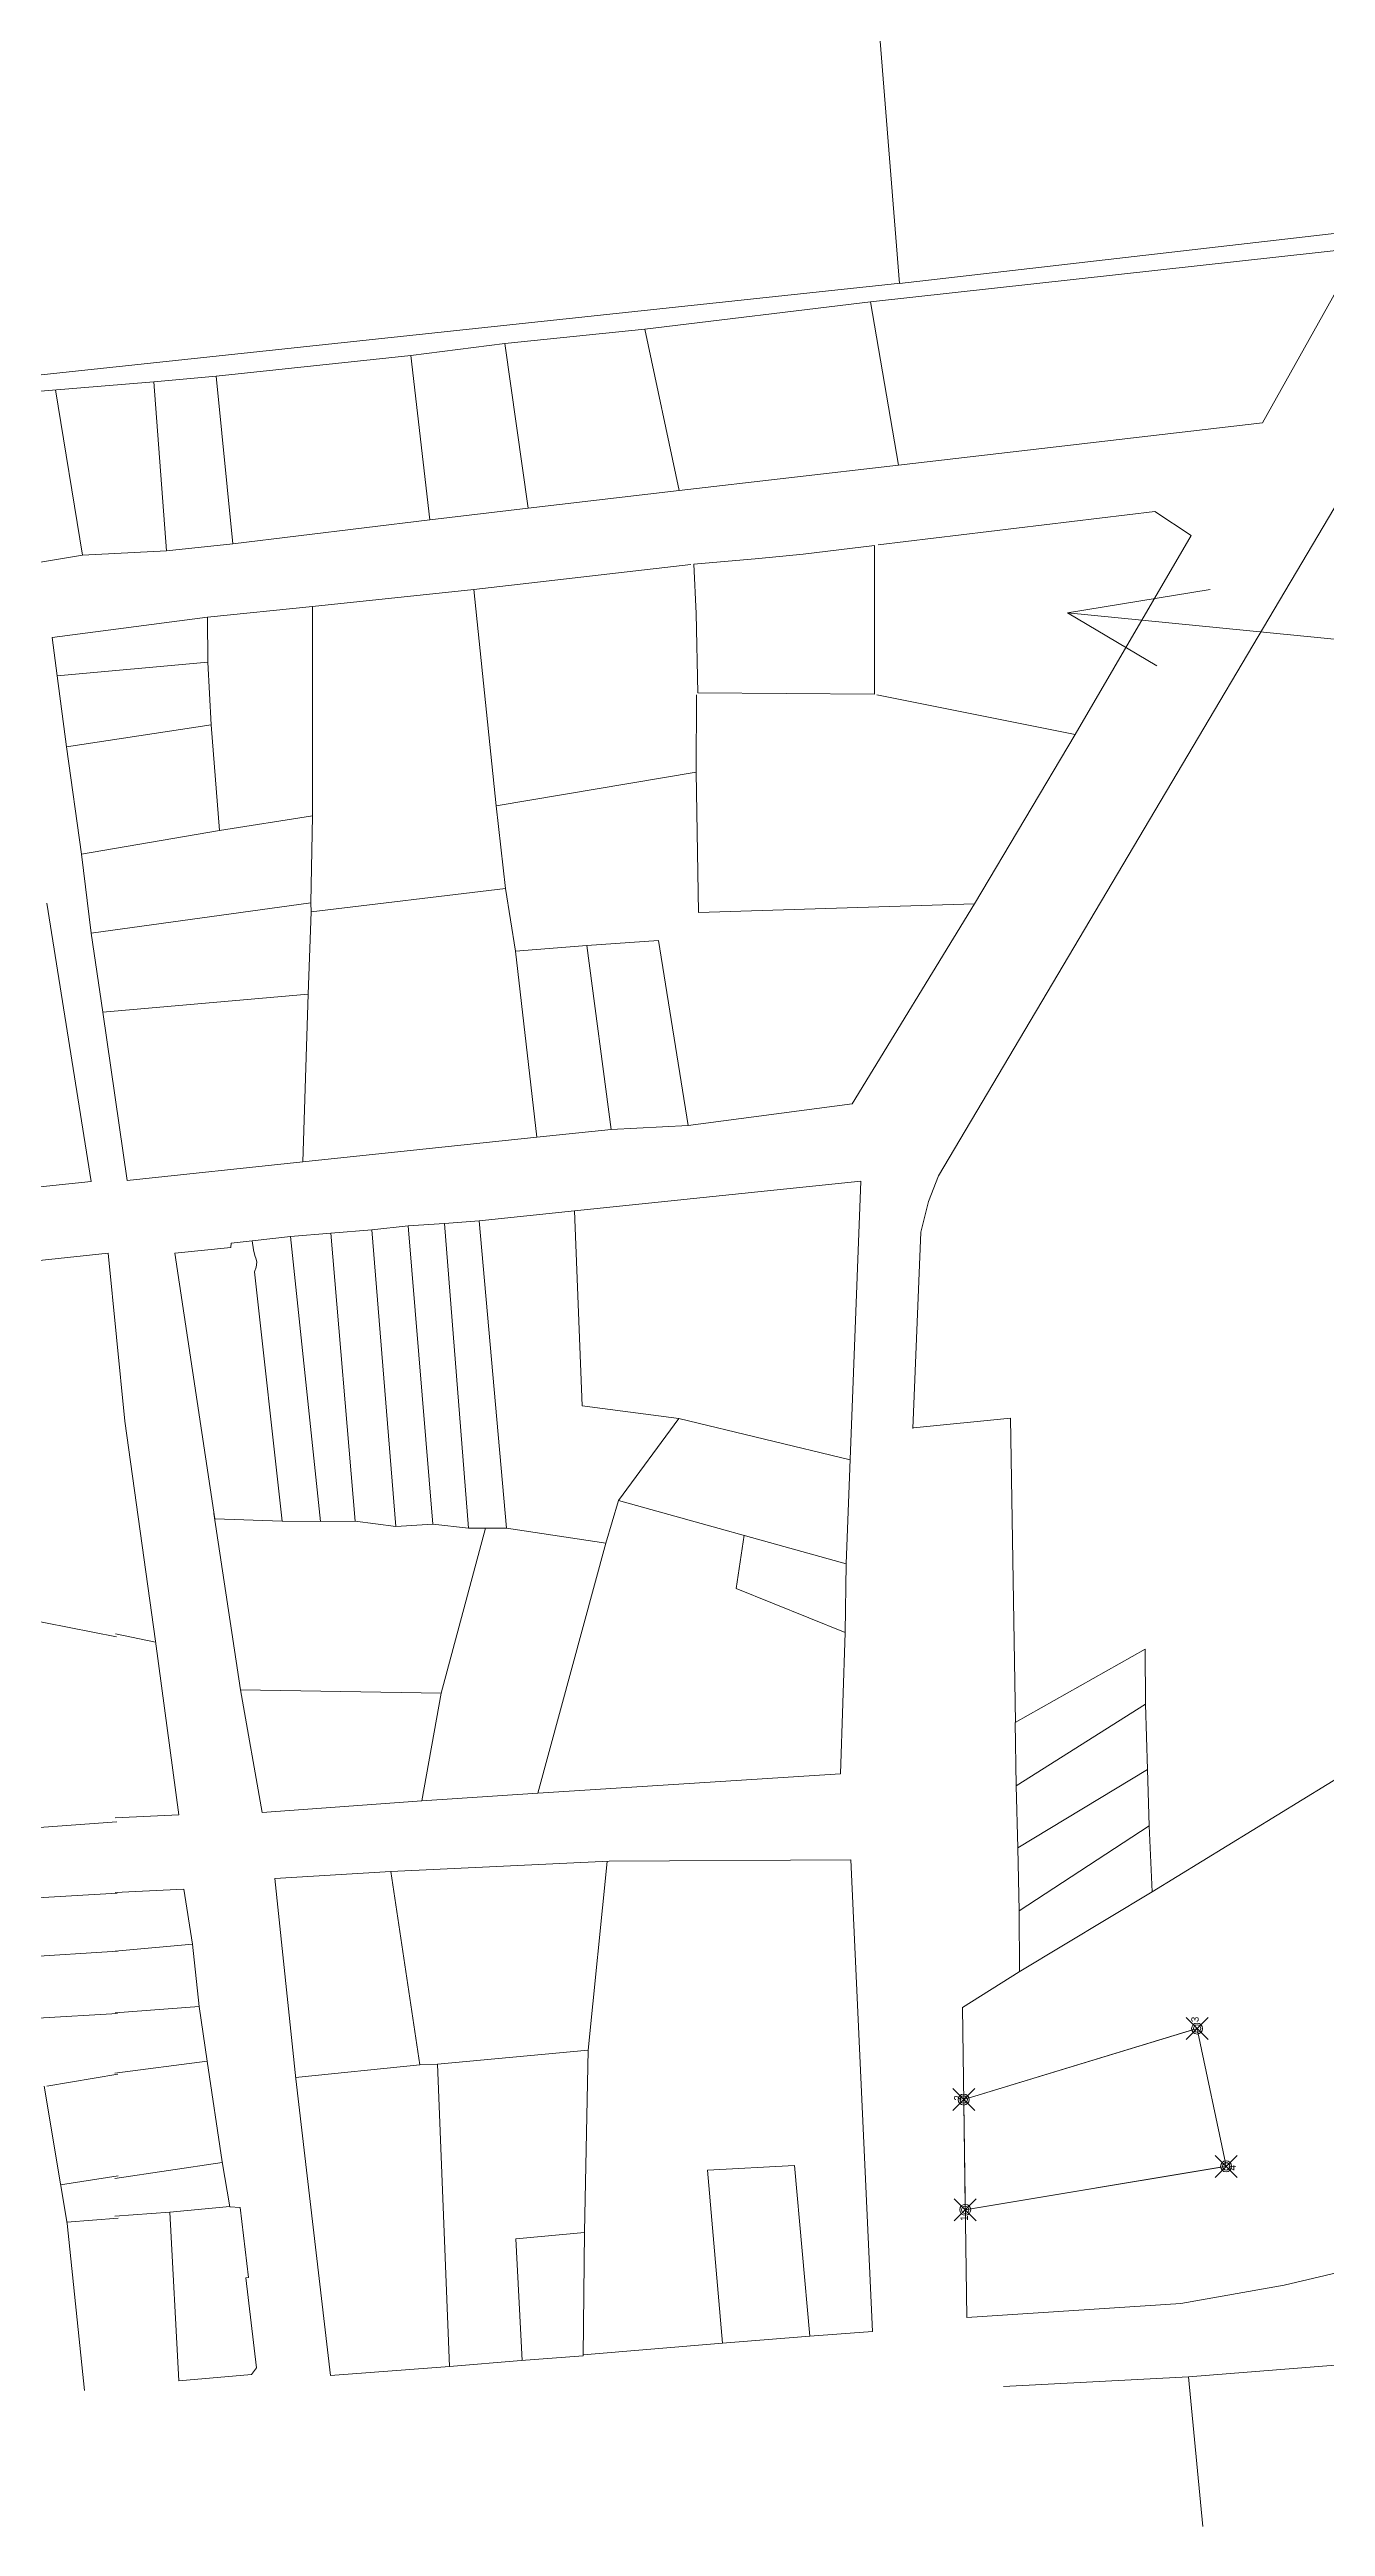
# Model space of a CAD drawing. Header units: millimetres. Extents: x 605783 to 623458, y 1302882 to 1324924.
# Drawn here: x 620419 to 620592.6, y 1321091.5 to 1321428.5 of the extents above; entities that cross this region are included whole.
import ezdxf
from ezdxf.enums import TextEntityAlignment as Align

# ---------------------------------------------------------------- set-up
doc = ezdxf.new("R2010")
doc.units = ezdxf.units.MM
doc.header["$PDMODE"] = 35
doc.header["$PDSIZE"] = 1.5
for name, color, linetype in [('2', 7, 'Continuous'), ('4', 7, 'Continuous'), ('CVL_CUADCON_LIN', 8, 'Continuous'), ('CVL_CUADCON_TIT', 1, 'Continuous')]:
    doc.layers.add(name, color=color, linetype=linetype)
doc.styles.get("Standard").update_dxf_attribs({"font": 'TCCM____.TTF'})

msp = doc.modelspace()

# ---------------------------------------------------------------- linework, layer by layer
at = {"color": 1, "lineweight": 5}
for points in [[(620543.87436, 1321149.75262), (620574.67957, 1321159.12709)], [(620575.26098, 1321158.78339), (620579.00655, 1321141.00361)], [(620543.59457, 1321135.10841), (620543.40286, 1321149.1071)], [(620578.61639, 1321140.43233), (620544.09464, 1321134.69048)]]:
    msp.add_lwpolyline(points, dxfattribs=at)
for centre in [(620575.15792, 1321159.27265), (620543.39602, 1321149.60705), (620579.10962, 1321140.51435), (620543.60142, 1321134.60845)]:
    msp.add_circle(centre, 0.5, dxfattribs=at)
for p in [(620575.15792, 1321159.27265), (620543.39602, 1321149.60705), (620579.10962, 1321140.51435), (620543.60142, 1321134.60845)]:
    msp.add_point(p, dxfattribs=at)
at = {"layer": '2', "color": 1, "lineweight": 5}
for p, q in [((620530.73628, 1321394.22746), (620597.41528, 1321401.54846)), ((620500.01428, 1321390.50046), (620530.73628, 1321394.22746)), ((620534.51228, 1321372.00446), (620530.73628, 1321394.22746)), ((620480.94228, 1321388.53246), (620500.01428, 1321390.50046)), ((620504.65528, 1321368.52646), (620500.01428, 1321390.50046)), ((620468.17528, 1321386.93246), (620480.94228, 1321388.53246)), ((620484.10728, 1321366.16146), (620480.94228, 1321388.53246)), ((620433.18428, 1321383.33246), (620441.67728, 1321384.09446)), ((620441.67728, 1321384.09446), (620468.17528, 1321386.93246)), ((620443.92428, 1321361.27146), (620441.67728, 1321384.09446)), ((620470.73028, 1321364.56546), (620468.17528, 1321386.93246)), ((620412.17328, 1321381.62646), (620433.18428, 1321383.33246)), ((620419.80335, 1321382.24599), (620423.49228, 1321359.76846)), ((620434.92228, 1321360.36046), (620433.18428, 1321383.33246)), ((620504.65528, 1321368.52646), (620534.51228, 1321372.00446)), ((620484.10728, 1321366.16146), (620504.65528, 1321368.52646)), ((620443.92428, 1321361.27146), (620470.73028, 1321364.56546)), ((620470.73028, 1321364.56546), (620484.10728, 1321366.16146)), ((620423.49236, 1321359.768), (620434.92228, 1321360.36046)), ((620434.92228, 1321360.36046), (620443.92428, 1321361.27146)), ((620415.03928, 1321358.35046), (620423.49236, 1321359.768)), ((620476.71928, 1321355.08046), (620506.24574, 1321358.45711)), ((620454.79828, 1321352.77346), (620476.71928, 1321355.08046)), ((620476.71928, 1321355.08046), (620479.78828, 1321325.64846)), ((620419.34728, 1321348.56746), (620440.50728, 1321351.33546)), ((620440.50728, 1321351.33546), (620454.79828, 1321352.77346)), ((620440.52028, 1321345.18846), (620440.50728, 1321351.33546)), ((620454.77428, 1321324.27446), (620454.79828, 1321352.77346)), ((620420.02628, 1321343.33046), (620419.34728, 1321348.56746)), ((620420.02628, 1321343.33046), (620440.52028, 1321345.18846)), ((620421.28728, 1321333.67146), (620420.02628, 1321343.33046)), ((620440.52028, 1321345.18846), (620440.97528, 1321336.65146)), ((620507.02625, 1321340.74481), (620507.00928, 1321330.20946)), ((620531.57518, 1321340.76317), (620558.57828, 1321335.33446)), ((620421.28728, 1321333.67146), (620440.97528, 1321336.65146)), ((620440.97528, 1321336.65146), (620442.10528, 1321322.26846)), ((620423.33128, 1321319.07946), (620421.28728, 1321333.67146)), ((620558.57828, 1321335.33446), (620544.86428, 1321312.30346)), ((620479.78828, 1321325.64846), (620507.00928, 1321330.20946)), ((620442.10528, 1321322.26846), (620454.77428, 1321324.27446)), ((620454.54728, 1321312.43946), (620454.77428, 1321324.27446)), ((620479.78828, 1321325.64846), (620481.04028, 1321314.41446)), ((620423.33128, 1321319.07946), (620442.10528, 1321322.26846)), ((620424.63628, 1321308.30146), (620423.33128, 1321319.07946)), ((620454.59128, 1321311.22046), (620481.04028, 1321314.41446)), ((620481.04028, 1321314.41446), (620482.41028, 1321305.87146)), ((620424.63628, 1321308.30146), (620454.54728, 1321312.43946)), ((620454.16528, 1321299.99646), (620454.59128, 1321311.22046)), ((620454.59128, 1321311.22046), (620454.54728, 1321312.43946)), ((620426.24628, 1321297.57346), (620424.63628, 1321308.30146)), ((620482.41028, 1321305.87146), (620492.12228, 1321306.62546)), ((620495.42328, 1321281.61246), (620492.12228, 1321306.62546)), ((620482.41028, 1321305.87146), (620485.30228, 1321280.55546)), ((620426.24628, 1321297.57346), (620454.16528, 1321299.99646)), ((620453.46428, 1321277.19146), (620454.16528, 1321299.99646)), ((620485.30228, 1321280.55546), (620453.46428, 1321277.19146)), ((620495.42328, 1321281.61246), (620485.30228, 1321280.55546)), ((620505.89628, 1321282.15946), (620495.42328, 1321281.61246)), ((620472.72591, 1321268.81376), (620477.45491, 1321269.19176)), ((620477.45491, 1321269.19176), (620490.40961, 1321270.53775)), ((620481.15891, 1321227.36076), (620477.45491, 1321269.19176)), ((620446.58691, 1321266.43076), (620451.77491, 1321267.05976)), ((620451.77491, 1321267.05976), (620457.26691, 1321267.48376)), ((620455.85391, 1321228.27476), (620451.77491, 1321267.05976)), ((620457.26691, 1321267.48376), (620462.86091, 1321267.95876)), ((620460.58091, 1321228.29776), (620457.26691, 1321267.48376)), ((620462.86091, 1321267.95876), (620467.79391, 1321268.48776)), ((620466.11591, 1321227.60376), (620462.86091, 1321267.95876)), ((620467.79391, 1321268.48776), (620472.72591, 1321268.81376)), ((620471.14991, 1321227.87776), (620467.79391, 1321268.48776)), ((620476.02591, 1321227.34076), (620472.72591, 1321268.81376)), ((620527.9606, 1321236.65808), (620504.61761, 1321242.25875)), ((620549.76269, 1321242.31654), (620536.55432, 1321241.01399)), ((620549.76228, 1321242.34148), (620550.43928, 1321200.89048)), ((620429.26028, 1321241.93448), (620433.39828, 1321211.99748)), ((620441.36128, 1321229.35248), (620444.96728, 1321205.33848)), ((620450.66991, 1321228.30576), (620441.47191, 1321228.61576)), ((620455.85391, 1321228.27476), (620450.66991, 1321228.30576)), ((620460.58091, 1321228.29776), (620455.85391, 1321228.27476)), ((620466.11591, 1321227.60376), (620460.58091, 1321228.29776)), ((620471.14991, 1321227.87776), (620466.11591, 1321227.60376)), ((620476.02591, 1321227.34076), (620471.14991, 1321227.87776)), ((620478.32483, 1321227.34971), (620472.27328, 1321204.89048)), ((620481.15891, 1321227.36076), (620476.02591, 1321227.34076)), ((620494.70725, 1321225.32077), (620485.44728, 1321191.27948)), ((620527.25428, 1321213.14048), (620527.41661, 1321222.51275)), ((620404.35728, 1321217.24948), (620428.08328, 1321212.58748)), ((620433.41828, 1321211.84748), (620427.95628, 1321212.99048)), ((620628.63528, 1321214.41648), (620569.04028, 1321177.85248)), ((620472.27328, 1321204.89048), (620444.96728, 1321205.33848)), ((620472.27328, 1321204.89048), (620469.63828, 1321190.24948)), ((620568.12328, 1321203.40048), (620568.41328, 1321194.51148)), ((620550.38828, 1321200.89048), (620550.52428, 1321192.30548)), ((620550.52428, 1321192.30548), (620550.76228, 1321183.87348)), ((620568.41328, 1321194.51148), (620550.76228, 1321183.87348)), ((620568.41328, 1321194.51148), (620568.64828, 1321186.84248)), ((620469.63828, 1321190.24948), (620485.44728, 1321191.27948)), ((620406.29328, 1321185.78048), (620428.16928, 1321187.38548)), ((620568.64828, 1321186.84248), (620550.95028, 1321175.28948)), ((620568.64828, 1321186.84248), (620569.04028, 1321177.85248)), ((620465.45728, 1321180.63148), (620495.14528, 1321182.02248)), ((620494.89128, 1321182.01048), (620492.30028, 1321156.30548)), ((620550.76228, 1321183.87348), (620550.95028, 1321175.28948)), ((620449.64828, 1321179.70348), (620465.45728, 1321180.63148)), ((620428.20128, 1321177.67548), (620414.23528, 1321176.85948)), ((620569.04028, 1321177.85248), (620550.93228, 1321167.00848)), ((620550.95028, 1321175.28948), (620550.97528, 1321167.03448)), ((620415.40028, 1321168.96648), (620428.22828, 1321169.79848)), ((620438.44728, 1321170.76848), (620427.91528, 1321169.81048)), ((620438.44728, 1321170.76848), (620439.34628, 1321162.28848)), ((620417.38228, 1321160.66948), (620428.25728, 1321161.31548)), ((620427.90728, 1321161.42748), (620439.34628, 1321162.28848)), ((620439.34628, 1321162.28848), (620440.44428, 1321154.82548)), ((620440.44428, 1321154.82548), (620427.89928, 1321153.19948)), ((620440.44428, 1321154.82548), (620442.48328, 1321141.11748)), ((620471.76728, 1321154.44448), (620492.30028, 1321156.30548)), ((620492.30028, 1321156.30548), (620491.79128, 1321131.61448)), ((620418.25828, 1321151.42148), (620420.47728, 1321138.14948)), ((620418.62228, 1321151.43948), (620428.28528, 1321153.08448)), ((620469.37728, 1321154.33248), (620452.48428, 1321152.62648)), ((620469.37728, 1321154.33248), (620471.76728, 1321154.44448)), ((620471.76728, 1321154.44448), (620473.40828, 1321113.30248)), ((620442.49728, 1321141.03448), (620427.88628, 1321138.87548)), ((620420.47728, 1321138.14948), (620421.37128, 1321132.75048)), ((620420.50028, 1321138.01048), (620428.33228, 1321139.20648)), ((620435.38428, 1321134.27448), (620427.88128, 1321133.74348)), ((620443.52428, 1321135.03348), (620435.38428, 1321134.27448)), ((620435.38428, 1321134.27448), (620436.60428, 1321111.32448)), ((620421.34628, 1321132.90248), (620428.35128, 1321133.46748)), ((620421.37128, 1321132.75048), (620423.73928, 1321110.01648)), ((620491.79128, 1321131.61448), (620491.60528, 1321114.74848)), ((620522.45728, 1321117.41348), (620510.56328, 1321116.45148)), ((620483.16728, 1321114.10448), (620473.40828, 1321113.30248)), ((620491.60528, 1321114.74848), (620483.16728, 1321114.10448)), ((620510.56328, 1321116.45148), (620491.60528, 1321114.85048)), ((620573.98628, 1321111.88248), (620620.08828, 1321115.57548)), ((620548.82028, 1321110.56548), (620573.98628, 1321111.88248)), ((620573.98628, 1321111.88248), (620575.95028, 1321091.51948))]:
    msp.add_line(p, q, dxfattribs=at)
for points in [[(620618.85528, 1321408.37846), (620539.95828, 1321275.29946), (620538.61528, 1321271.80246), (620537.57228, 1321267.64346), (620536.49128, 1321240.92846)], [(620534.51228, 1321372.00446), (620584.05228, 1321377.75246), (620597.41528, 1321401.54846)], [(620531.75559, 1321361.14888), (620569.39028, 1321365.69946), (620574.35028, 1321362.41846), (620558.57828, 1321335.33446)], [(620507.00928, 1321330.20946), (620507.29628, 1321311.10646), (620544.86428, 1321312.30346)], [(620384.23428, 1321270.30846), (620424.67628, 1321274.52646), (620418.63328, 1321312.40746)], [(620544.86428, 1321312.30346), (620528.22728, 1321285.07246), (620505.89628, 1321282.15946)], [(620492.12228, 1321306.62546), (620501.88528, 1321307.32946), (620505.89628, 1321282.15946)], [(620453.46428, 1321277.19146), (620429.56028, 1321274.64246), (620426.24628, 1321297.57346)], [(620490.40961, 1321270.53775), (620529.41861, 1321274.57075), (620527.41661, 1321222.51275), (620496.41561, 1321231.13175)], [(620496.41561, 1321231.13175), (620504.61761, 1321242.25875), (620491.46461, 1321244.01375), (620490.40961, 1321270.53775)], [(620441.47191, 1321228.61576), (620436.05491, 1321264.76676), (620443.68391, 1321265.53376), (620443.68791, 1321266.14376), (620446.58691, 1321266.43076)], [(620450.66991, 1321228.30576), (620446.86491, 1321262.21276), (620447.12391, 1321262.87176), (620447.17891, 1321263.53176), (620447.12991, 1321263.93776), (620446.92991, 1321264.44776), (620446.73191, 1321265.21076), (620446.58691, 1321266.43076)], [(620429.26028, 1321241.93448), (620426.95728, 1321264.77446), (620395.43728, 1321261.43546)], [(620496.41561, 1321231.13175), (620494.70725, 1321225.32077), (620481.15891, 1321227.36076)], [(620513.50299, 1321226.38106), (620512.43428, 1321219.12548), (620527.25428, 1321213.14048)], [(620433.39828, 1321211.99748), (620436.59628, 1321188.33748), (620427.93228, 1321187.94648)], [(620485.44728, 1321191.27948), (620526.62028, 1321193.93548), (620527.25428, 1321213.14048)], [(620550.38828, 1321200.89048), (620568.09228, 1321210.86848), (620568.12328, 1321203.40048), (620550.52428, 1321192.30548)], [(620444.96728, 1321205.33848), (620447.93328, 1321188.68848), (620469.63828, 1321190.24948)], [(620495.14528, 1321182.02248), (620528.04128, 1321182.20648), (620530.99728, 1321118.05848), (620522.45728, 1321117.41348)], [(620427.92328, 1321177.78548), (620437.24728, 1321178.23048), (620438.44728, 1321170.76848)], [(620452.50428, 1321152.43548), (620449.64828, 1321179.70348), (620465.45728, 1321180.63148), (620469.37728, 1321154.33248)], [(620550.93228, 1321167.00848), (620543.22428, 1321162.15148), (620543.80228, 1321119.93848), (620572.92928, 1321121.83548), (620587.00328, 1321124.33048), (620603.76628, 1321128.31048), (620664.65528, 1321159.08948)], [(620473.40828, 1321113.30248), (620457.24528, 1321112.06848), (620452.50428, 1321152.43548)], [(620442.48328, 1321141.11748), (620443.52528, 1321135.02548), (620444.94928, 1321134.92948), (620446.05528, 1321125.38348), (620445.70028, 1321125.33148), (620447.17328, 1321113.09448), (620446.46528, 1321112.17748), (620436.60228, 1321111.32448)], [(620522.45728, 1321117.41348), (620520.38028, 1321140.62148), (620508.53628, 1321140.01448), (620510.56328, 1321116.45148)], [(620491.79028, 1321131.51248), (620482.43928, 1321130.66248), (620483.32328, 1321114.11648)]]:
    msp.add_lwpolyline(points, dxfattribs=at)
at = {"layer": '4', "color": 1, "lineweight": 5}
for points in [[(620534.67728, 1321396.72848), (620524.79928, 1321520.12848), (620584.81428, 1321514.19548)], [(620534.80536, 1321396.74322), (620413.57765, 1321383.83018), (620411.32263, 1321417.18211)], [(620619.27228, 1321416.48448), (620617.87128, 1321406.30348), (620534.67728, 1321396.72848)]]:
    msp.add_lwpolyline(points, dxfattribs=at)
at = {"layer": 'CVL_CUADCON_LIN', "color": 1, "lineweight": 5, "ltscale": 0.5, "const_width": 0.1, "flags": 128}
msp.add_lwpolyline([(620543.60142, 1321134.60845), (620543.39602, 1321149.60705), (620575.15792, 1321159.27265), (620579.10962, 1321140.51435)], close=True, dxfattribs=at)
at = {"layer": 'CVL_CUADCON_TIT', "color": 1, "lineweight": 5, "ltscale": 0.5, "flags": 128}
msp.add_lwpolyline([(620531.24545, 1321361.07479), (620521.53545, 1321359.87479), (620515.52545, 1321359.29479), (620506.67545, 1321358.50479), (620506.99545, 1321351.80479), (620507.21545, 1321341.02479), (620531.25545, 1321340.85479)], close=True, dxfattribs=at)
msp.add_lwpolyline([(620613.12079, 1321346.40701), (620557.51996, 1321351.9015), (620576.92748, 1321355.08743), (620557.51996, 1321351.9015), (620569.6752, 1321344.67092)], dxfattribs=at)

# ---------------------------------------------------------------- texts
at = {"color": 1, "lineweight": 5}
msp.add_text('3', height=1, rotation=90, dxfattribs=at).set_placement((620575.66682, 1321160.13345), align=Align.BOTTOM_LEFT)
msp.add_text('2', height=1, rotation=90, dxfattribs=at).set_placement((620542.58852, 1321150.19685), align=Align.MIDDLE_RIGHT)
msp.add_text('4', height=1, rotation=90, dxfattribs=at).set_placement((620579.93542, 1321139.95035), align=Align.MIDDLE_LEFT)
msp.add_text('1', height=1, rotation=90, dxfattribs=at).set_placement((620542.96012, 1321133.84115), align=Align.TOP_RIGHT)

doc.saveas('drawing.dxf')
